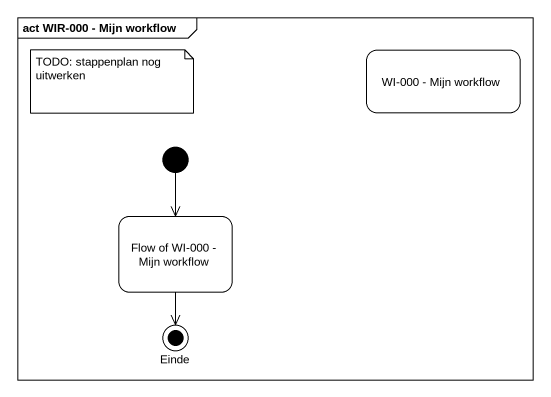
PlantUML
@startuml
mainframe act WIR-000 - Mijn workflow
hide empty description
state "WI-000 - Mijn workflow" as WI_000_Mijn_workflow
state "Flow of WI-000 - Mijn workflow" as Flow_of_WI_000_Mijn_workflow
state Einde <<end>>
[*] --> Flow_of_WI_000_Mijn_workflow
Flow_of_WI_000_Mijn_workflow --> Einde
note as N1
  TODO: stappenplan nog uitwerken
end note
@enduml
